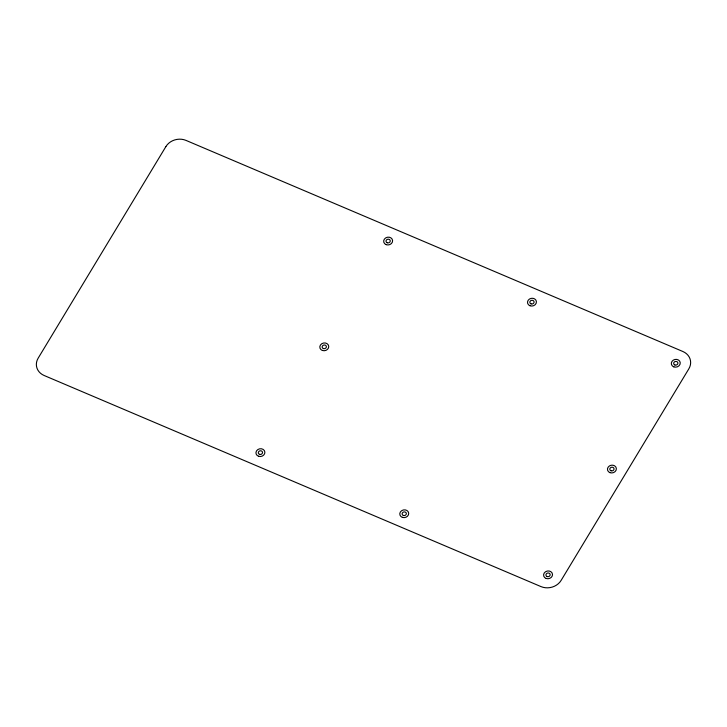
<?xml version="1.0" encoding="UTF-8"?>
<svg xmlns="http://www.w3.org/2000/svg" width="727" height="727" viewBox="0 0 727 727"><rect width="100%" height="100%" fill="white"/><g stroke="black" fill="none" stroke-linecap="round" stroke-linejoin="round"><path stroke-width="1.09" d="M165.874 146.609L38.149 358.184A14.949 12.922 -11.2 0 0 44.129 375.495L540.961 586.589A14.949 12.922 -11.2 0 0 561.126 580.391L688.851 368.816A14.949 12.922 -11.2 0 0 682.871 351.505L186.039 140.411A14.949 12.922 -11.2 0 0 165.874 146.609M323.37 348.551A2.126 1.845 -11.2 0 0 326.387 346.579A2.126 1.845 -11.2 0 0 323.07 345.37A2.126 1.845 -11.2 0 0 323.37 348.551M322.37 350.45A4.48 3.871 -11.2 0 0 328.722 346.297A4.48 3.871 -11.2 0 0 321.734 343.753A4.48 3.871 -11.2 0 0 322.37 350.45M610.008 472.659A4.48 3.871 -11.2 0 0 616.36 468.515A4.48 3.871 -11.2 0 0 609.38 465.971A4.48 3.871 -11.2 0 0 610.008 472.659M611.007 470.769A2.126 1.845 -11.2 0 0 614.033 468.797A2.126 1.845 -11.2 0 0 610.707 467.588A2.126 1.845 -11.2 0 0 611.007 470.769M673.865 366.871A4.48 3.871 -11.2 0 0 680.227 362.728A4.48 3.871 -11.2 0 0 673.238 360.183A4.48 3.871 -11.2 0 0 673.865 366.871M530.047 305.767A4.48 3.871 -11.2 0 0 536.408 301.623A4.48 3.871 -11.2 0 0 529.42 299.079A4.48 3.871 -11.2 0 0 530.047 305.767M386.228 244.663A4.48 3.871 -11.2 0 0 392.589 240.51A4.48 3.871 -11.2 0 0 385.601 237.965A4.48 3.871 -11.2 0 0 386.228 244.663M387.227 242.763A2.126 1.845 -11.2 0 0 390.254 240.791A2.126 1.845 -11.2 0 0 386.928 239.583A2.126 1.845 -11.2 0 0 387.227 242.763M531.046 303.868A2.126 1.845 -11.2 0 0 534.072 301.896A2.126 1.845 -11.2 0 0 530.746 300.687A2.126 1.845 -11.2 0 0 531.046 303.868M674.874 364.981A2.126 1.845 -11.2 0 0 677.891 363.009A2.126 1.845 -11.2 0 0 674.574 361.801A2.126 1.845 -11.2 0 0 674.874 364.981M547.149 576.556A2.126 1.845 -11.2 0 0 550.166 574.584A2.126 1.845 -11.2 0 0 546.849 573.376A2.126 1.845 -11.2 0 0 547.149 576.556M403.331 515.443A2.126 1.845 -11.2 0 0 406.348 513.48A2.126 1.845 -11.2 0 0 403.031 512.271A2.126 1.845 -11.2 0 0 403.331 515.443M259.512 454.339A2.126 1.845 -11.2 0 0 262.529 452.367A2.126 1.845 -11.2 0 0 259.212 451.158A2.126 1.845 -11.2 0 0 259.512 454.339M258.503 456.238A4.48 3.871 -11.2 0 0 264.864 452.085A4.48 3.871 -11.2 0 0 257.876 449.54A4.48 3.871 -11.2 0 0 258.503 456.238M402.331 517.342A4.48 3.871 -11.2 0 0 408.683 513.198A4.48 3.871 -11.2 0 0 401.695 510.654A4.48 3.871 -11.2 0 0 402.331 517.342M546.15 578.456A4.48 3.871 -11.2 0 0 552.502 574.303A4.48 3.871 -11.2 0 0 545.514 571.758A4.48 3.871 -11.2 0 0 546.15 578.456"/></g></svg>
